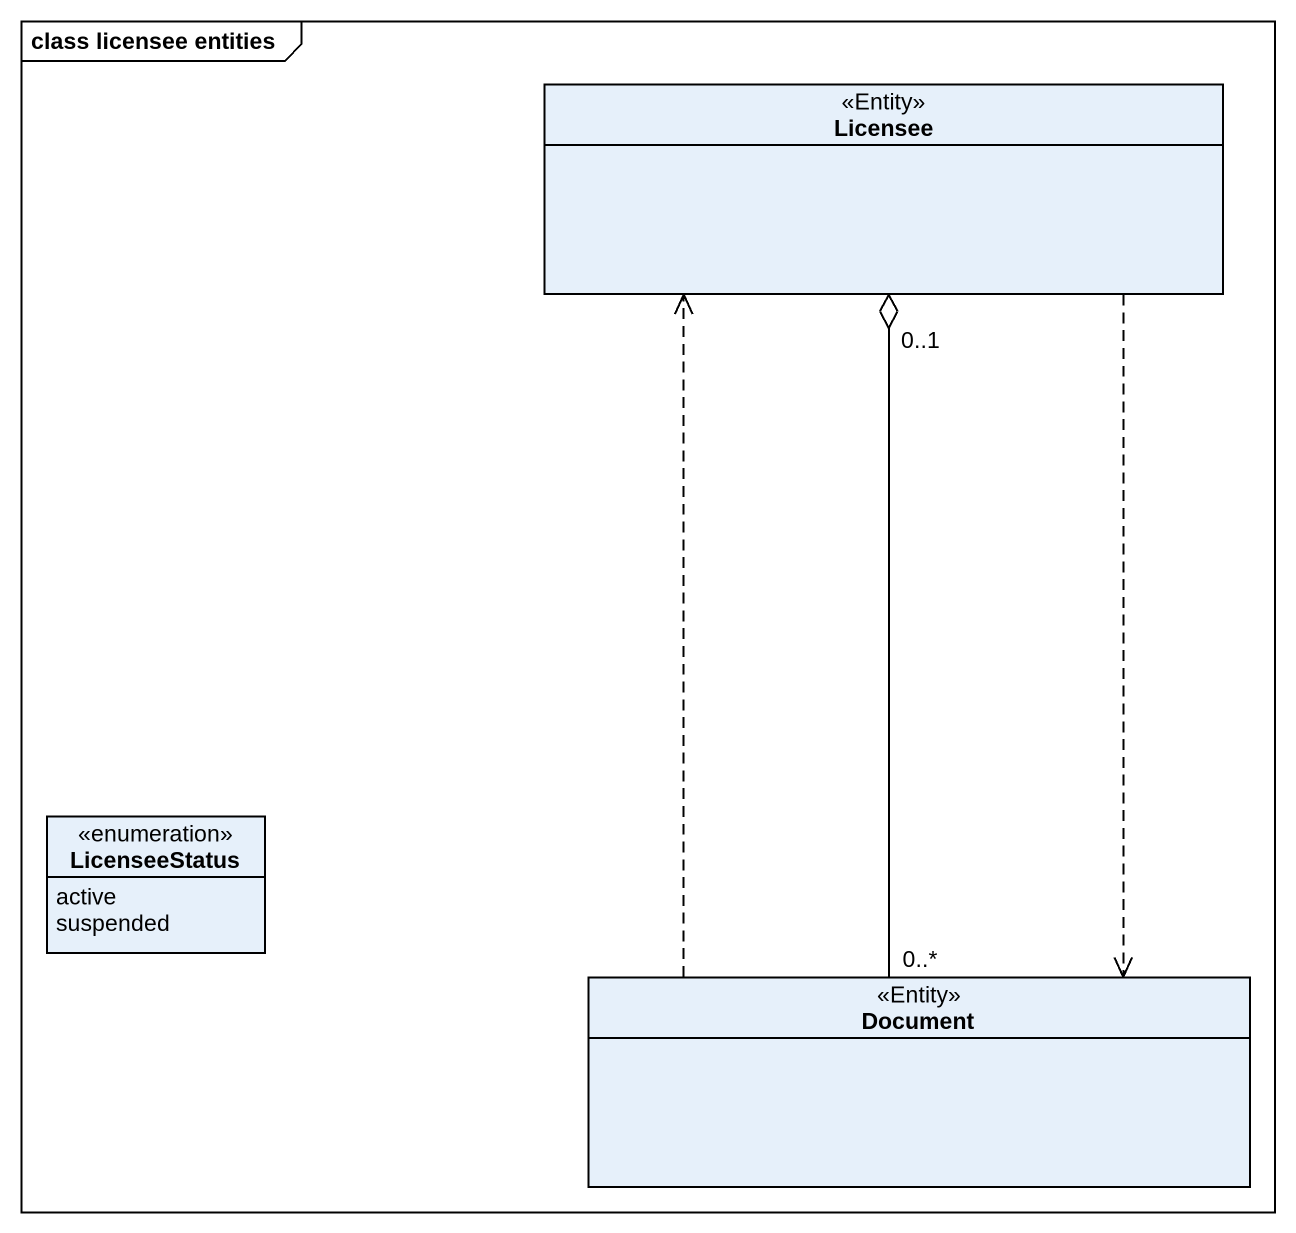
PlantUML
@startuml
mainframe class licensee entities
hide circle
hide empty members
class Licensee <<Entity>>
enum LicenseeStatus {
  active
  suspended
}
class Document <<Entity>>
Licensee "0..1" o-- "0..*" Document
Licensee ..> Document
Document .up.> Licensee
@enduml
